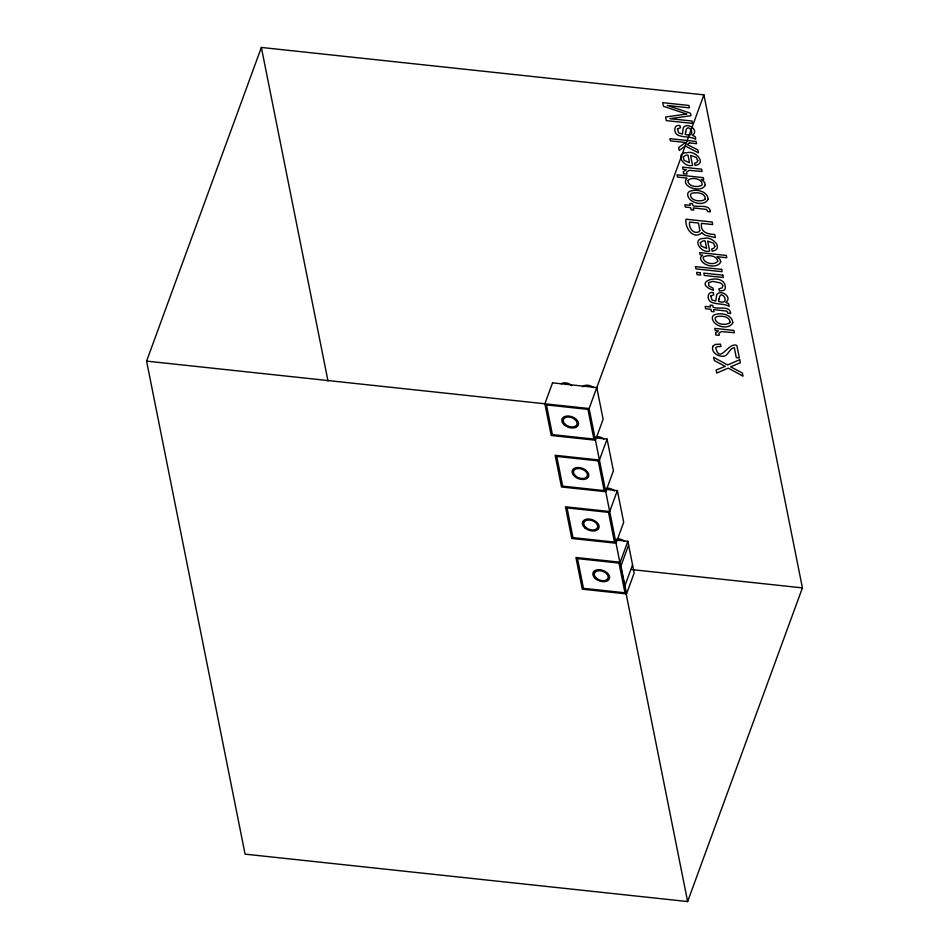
<?xml version="1.0" encoding="UTF-8"?>
<svg xmlns="http://www.w3.org/2000/svg" width="949" height="949" viewBox="0 0 949 949"><rect width="100%" height="100%" fill="white"/><g stroke="black" fill="none" stroke-linecap="round" stroke-linejoin="round"><path stroke-width="1.42" d="M146.585 361.118L261.366 47.45L703.921 94.864L802.415 587.882L687.634 901.55L245.079 854.136L146.585 361.118L589.127 408.533L687.634 901.55M589.127 408.533L703.921 94.864M607.075 439.102L599.412 460.028L555.165 455.283L561.5 486.979L605.747 491.712L613.41 470.787L607.075 439.102L595.664 437.869M617.36 490.597L609.709 511.523L565.462 506.778L571.784 538.474L616.043 543.219L623.695 522.282L617.36 490.597L605.948 489.376M620.183 562.223L575.936 557.49L582.271 589.175L626.518 593.92L620.183 562.223L627.847 541.298L616.423 540.076M620.943 565.984L628.594 545.058M624.893 585.794L632.556 564.857M626.518 593.92L634.181 572.982L627.847 541.298M631.868 569.614L802.415 587.882M261.366 47.45L327.998 380.964M582.544 386.789A7.248 4.626 20.1 0 1 593.552 387.583M561.132 383.752A7.248 4.626 20.1 0 1 571.915 385.65M596.174 436.694A7.248 4.626 20.1 0 1 603.849 439.079M607.099 488.142A7.248 4.626 20.1 0 1 614.62 491.013M616.921 538.89A7.248 4.626 20.1 0 1 624.596 541.262M677.456 128.981L678.642 132.955L682.39 134.023L683.292 127.795C687.171 121.519 699.745 130.393 692.39 135.292L695.261 136.68L695.747 139.278C691.192 136.336 683.482 137.724 677.657 135.031C673.256 132.552 673.778 123.939 679.959 125.624L680.386 127.771L677.456 128.981M710.837 296.029L712.023 300.003L715.771 301.07L716.661 294.842C720.54 288.567 733.126 297.44 725.771 302.34L728.63 303.716L729.129 306.325C724.561 303.383 716.851 304.771 711.038 302.079C706.637 299.599 707.159 290.987 713.34 292.672L713.767 294.819L710.837 296.029M722.806 285.839L722.035 287.974L718.927 288.769L719.366 291.011L722.521 290.691A6.857 4.377 20.1 0 0 725.143 288.947C727.824 270.856 688.535 281.272 713.458 290.37L713.007 288.14L708.832 285.851L708.63 282.636L712.699 281.39L720.291 282.897A4.116 2.633 20.1 0 1 722.509 284.961L722.806 285.839M683.399 171.745L683.541 173.75L686.934 174.106L686.779 171.852L689.259 170.322L702.094 171.472L701.643 169.183L682.556 167.131L682.995 169.313L686.293 169.669L683.399 171.745M715.605 332.992L715.76 334.985L719.14 335.353L718.986 333.099L721.465 331.569L734.312 332.719L733.85 330.418L714.775 328.378L715.202 330.56L718.5 330.904L715.605 332.992M685.688 132.136L685.19 134.414C698.962 138.625 687.052 119.799 685.688 132.136M719.069 299.172L718.559 301.462C732.343 305.673 720.421 286.847 719.069 299.172M710.232 211.046L710.16 211.852L707.634 211.58L706.578 209.444L693.268 207.902L693.695 210.085L691.086 209.8L690.647 207.617L685.32 207.048L684.858 204.735L690.184 205.304L689.816 203.454L692.426 203.727L692.794 205.577C697.491 207.89 708.927 203.62 710.232 211.046M730.54 312.731L730.481 313.526L727.942 313.253L726.887 311.118L713.577 309.576L714.016 311.758L711.394 311.486L710.955 309.303L705.629 308.722L705.166 306.408L710.493 306.978L710.125 305.127L712.746 305.4L713.114 307.251C717.8 309.564 729.235 305.293 730.54 312.731M720.682 261.9C717.408 269.362 700.896 265.969 700.433 257.57L702.699 255.103L700.16 254.83L699.721 252.6L726.317 255.447L726.78 257.748L717.029 256.704L720.077 259.516L720.682 261.9M697.788 160.725L696.637 162.576L694.585 163.204L695.036 165.458C707.432 163.608 695.131 149.978 687.218 152.706C674.087 152.398 683.505 168.056 692.545 165.387L690.54 155.363L696.269 157.451L697.788 160.725M714.917 246.42L713.767 248.27L711.703 248.899L712.153 251.165C724.55 249.314 712.26 235.672 704.348 238.413C691.204 238.092 700.623 253.763 709.662 251.082L707.669 241.07L713.399 243.146L714.917 246.42M708.132 199.195C704.585 207.072 688.084 203.181 687.634 194.379A8.244 5.267 20.1 0 1 689.65 191.366C696.068 188.768 707.503 190.915 708.132 199.195M732.794 322.66C729.247 330.537 712.758 326.658 712.296 317.856A8.244 5.267 20.1 0 1 714.312 314.843C720.742 312.233 732.177 314.392 732.794 322.66M687.93 180.452C687.622 186.621 698.156 188.021 702.106 184.948C702.853 178.697 691.513 176.467 687.93 180.452M683.221 156.929L684.075 160.298L689.52 162.754L688.013 155.162L685.83 155.233L683.221 156.929M700.35 242.624L701.192 245.993L706.649 248.448L705.131 240.856L702.948 240.927L700.35 242.624M712.853 346.195C710.967 351.498 716.578 355.851 721.418 356.16C728.156 357.856 728.642 348.33 734.336 347.69L736.329 357.666L739.366 357.998L736.851 345.448C728.097 341.628 719.923 364.902 715.736 347.678L717.349 346.61L720.943 346.468L720.481 344.131L715.226 344.428L712.853 346.195M705.226 185.114C701.75 193.596 679.389 186.739 687.005 178.08L677.515 177.06L677.064 174.83L703.328 177.641L703.755 179.752L701.311 179.491L704.609 182.35L705.226 185.114M717.776 261.105C714.763 265.708 703.577 263.597 703.162 257.713L703.6 256.871C707.907 254.652 716.768 255.328 717.776 261.105M705.344 198.59L705.06 199.409C700.837 202.161 691.133 201.235 690.457 195.031A4.567 2.918 20.1 0 1 692.153 193.169C696.613 192.161 704.929 192.659 705.344 198.59M730.006 322.055L729.734 322.885C725.511 325.637 715.795 324.712 715.131 318.496A4.567 2.918 20.1 0 1 716.815 316.646C721.276 315.637 729.603 316.124 730.006 322.055M552.543 382.862L544.88 403.788L551.215 435.484L595.462 440.217L603.125 419.292L596.791 387.595L552.543 382.862M699.757 230.477L699.259 231.627C693.446 234.842 688.5 227.618 689.579 222.078L698.523 223.039L699.757 230.477M701.774 232.849C693.316 240.204 684.478 227.606 686.02 219.219L712.189 222.019L712.699 224.557L701.477 223.359C700.089 232.303 707.835 234.284 714.68 234.474L715.309 237.582L705.154 235.257L701.774 232.849M689.377 142.908L687.301 144.568L697.776 149.859L698.369 152.789L685.32 145.992L679.223 150.452L678.642 147.522L685.569 142.492L670.362 140.867L669.923 138.661L696.103 141.46L696.542 143.667L689.377 142.908M739.698 359.707L727.622 364.974L713.612 357.322L714.253 360.501L725.214 366.361L716.151 370.027L716.756 373.052L728.263 368.129L742.996 376.16L742.367 373.016L730.588 366.812L740.315 362.767L739.698 359.707M686.661 114.046L665.605 117.012L666.317 120.618L692.497 123.417L692.011 121.009L669.947 118.696L690.955 115.707L690.457 113.204L667.301 105.446L689.389 107.878L688.903 105.458L662.734 102.646L663.458 106.288L686.661 114.046M721.667 269.409L695.487 266.61L695.949 268.899L722.118 271.711L721.667 269.409M700.267 272.743L696.637 272.351L697.1 274.688L700.742 275.08L700.267 272.743M722.806 275.151L703.814 273.122L704.288 275.459L723.28 277.488L722.806 275.151M587.941 409.375L546.458 404.926L552.401 434.642L593.884 439.079L587.941 409.375M598.238 460.87L556.755 456.422L562.686 486.137L604.169 490.586L598.238 460.87M608.523 512.365L567.039 507.917L572.971 537.632L614.454 542.081L608.523 512.365M619.009 563.065L577.514 558.617L583.457 588.333L624.952 592.781L619.009 563.065M564.311 424.915A8.695 5.552 20.1 0 0 578.285 425.105A8.695 5.552 20.1 0 0 567.905 415.994A8.695 5.552 20.1 0 0 564.311 424.915M565.284 424.428A7.248 4.626 20.1 0 0 576.933 424.583A7.248 4.626 20.1 0 0 568.285 417.002A7.248 4.626 20.1 0 0 565.284 424.428M574.596 476.41A8.695 5.552 20.1 0 0 588.582 476.6A8.695 5.552 20.1 0 0 578.202 467.501A8.695 5.552 20.1 0 0 574.596 476.41M575.58 475.935A7.248 4.626 20.1 0 0 587.229 476.078A7.248 4.626 20.1 0 0 578.57 468.498A7.248 4.626 20.1 0 0 575.58 475.935M584.892 527.917A8.695 5.552 20.1 0 0 598.866 528.095A8.695 5.552 20.1 0 0 588.487 518.996A8.695 5.552 20.1 0 0 584.892 527.917M585.865 527.43A7.248 4.626 20.1 0 0 597.514 527.573A7.248 4.626 20.1 0 0 588.866 519.993A7.248 4.626 20.1 0 0 585.865 527.43M596.352 578.119A7.248 4.626 20.1 0 0 608.001 578.273A7.248 4.626 20.1 0 0 599.353 570.693A7.248 4.626 20.1 0 0 596.352 578.119M595.379 578.605A8.695 5.552 20.1 0 0 609.353 578.795A8.695 5.552 20.1 0 0 598.973 569.685A8.695 5.552 20.1 0 0 595.379 578.605"/></g></svg>
